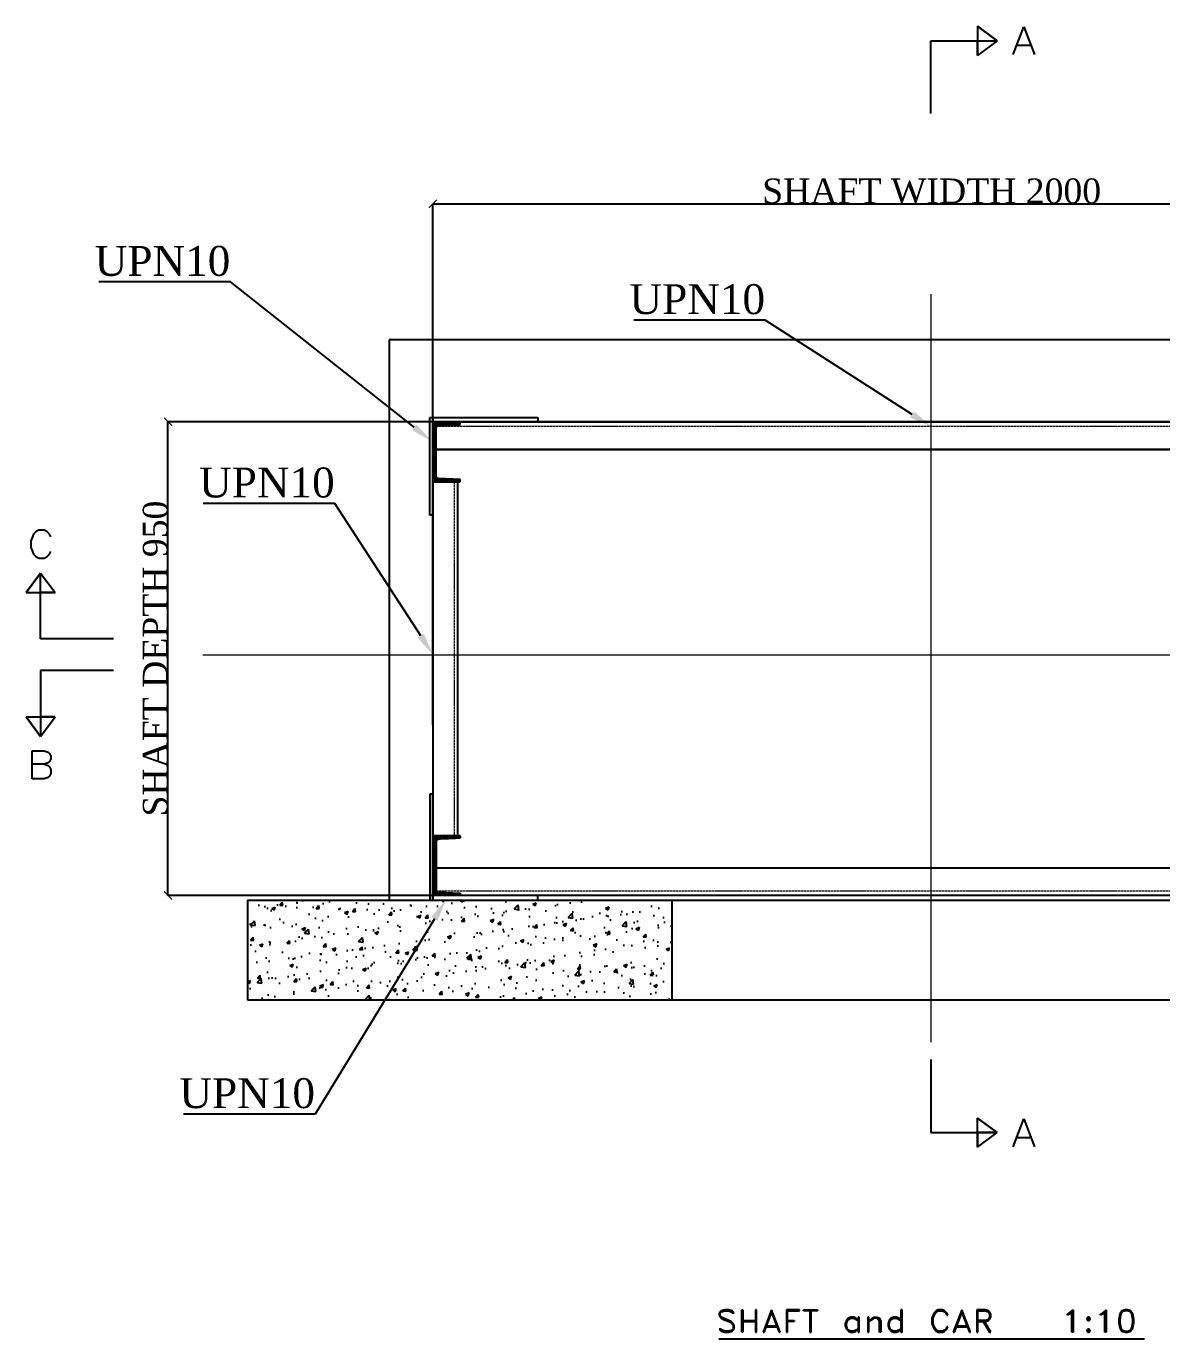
# Model space of a CAD drawing. Header units: millimetres. Extents: x -23396 to 106750, y 116 to 66281.
# Drawn here: x -23396 to -12011, y 39594 to 52757 of the extents above; entities that cross this region are included whole.
import ezdxf
from ezdxf import colors
from ezdxf.entities.mleader import LeaderData, LeaderLine
from ezdxf.math import Vec2, Vec3

# ---------------------------------------------------------------- set-up
doc = ezdxf.new("R2010")
doc.units = ezdxf.units.MM
doc.linetypes.add('ACAD_ISO02W100', pattern=[15, 12, -3])
doc.linetypes.add('CENTER', pattern=[50.8, 31.75, -6.35, 6.35, -6.35])
doc.layers.add('CL', color=2, linetype='CENTER', lineweight=0)
doc.layers.add('DL', color=8, linetype='ACAD_ISO02W100', lineweight=0)
doc.styles.add('Century Gothic$001H0', font='cent.shx')
doc.styles.add('nassar2', font='cent.shx', dxfattribs={"height": 60})
doc.dimstyles.new('Copy of ISO-25', dxfattribs={"dimtxt": 250, "dimasz": 80, "dimexe": 1.25, "dimexo": 0.625, "dimtad": 1, "dimtxsty": 'Century Gothic$001H0', "dimblk": 'ARCHTICK', "dimcen": 2.5, "dimadec": 0, "dimazin": 0, "dimtfac": 1, "dimtmove": 0, "dimatfit": 3, "dimfxl": 1, "dimarcsym": 0})

# ---------------------------------------------------------------- blocks, each defined once
blk = doc.blocks.new('_ArchTick')
at = {"color": 0, "linetype": 'ByBlock', "const_width": 0.15}
blk.add_lwpolyline([(-0.5, -0.5), (0.5, 0.5)], dxfattribs=at)
blk = doc.blocks.new('*D64')
at = {"color": 0, "lineweight": -2, "transparency": 16777216}
for p, q in [((-9901, 48790), (-21977, 48790)), ((-21975, 44040), (-21975, 48790)), ((-9857, 44040), (-21977, 44040))]:
    blk.add_line(p, q, dxfattribs=at)
at = {"layer": 'Defpoints', "color": 0, "transparency": 16777216}
for p in [(-21975, 48790), (-9900, 48790), (-9856, 44040)]:
    blk.add_point(p, dxfattribs=at)
at = {"color": 0, "lineweight": -2, "transparency": 16777216, "xscale": 80, "yscale": 80, "zscale": 80}
for p, rotation in [((-21975, 48790), 90), ((-21975, 44040), 270)]:
    blk.add_blockref('_ArchTick', p, dxfattribs=dict(at, rotation=rotation))
at = {"color": 0, "transparency": 16777216, "insert": (-22101, 46415), "char_height": 250, "attachment_point": 5, "rotation": 90, "style": 'Century Gothic$001H0'}
blk.add_mtext('SHAFT DEPTH 950', dxfattribs=at)
blk = doc.blocks.new('*D65')
at = {"color": 0, "lineweight": -2, "transparency": 16777216}
for p, q in [((-19318, 45751), (-19318, 50977)), ((-19318, 50976), (-9318, 50976)), ((-9318, 46374), (-9318, 50977))]:
    blk.add_line(p, q, dxfattribs=at)
at = {"layer": 'Defpoints', "color": 0, "transparency": 16777216}
for p in [(-9318, 50976), (-9318, 46373), (-19318, 45751)]:
    blk.add_point(p, dxfattribs=at)
at = {"color": 0, "lineweight": -2, "transparency": 16777216, "xscale": 80, "yscale": 80, "zscale": 80, "rotation": 180}
blk.add_blockref('_ArchTick', (-19318, 50976), dxfattribs=at)
at = {"color": 0, "lineweight": -2, "transparency": 16777216, "xscale": 80, "yscale": 80, "zscale": 80}
blk.add_blockref('_ArchTick', (-9318, 50976), dxfattribs=at)
at = {"color": 0, "transparency": 16777216, "insert": (-14318, 51102), "char_height": 250, "attachment_point": 5, "style": 'Century Gothic$001H0'}
blk.add_mtext('SHAFT WIDTH 2000', dxfattribs=at)

msp = doc.modelspace()

# ---------------------------------------------------------------- hatches: boundary and pattern name
at = {"linetype": 'Continuous'}
h = msp.add_hatch(dxfattribs=at)
h.set_pattern_fill('ANSI31', color=4, scale=5, angle=90)
h.set_pattern_definition([(135, (-1052851.8725, 398104.11566), (-0.44194173824, -0.44194173824), [])])
h.paths.add_polyline_path([(-19045.429, 48188.056), (-19045.429, 48211.341), (-19261.329, 48219.736), (-19265.579, 48219.736), (-19269.779, 48221.891), (-19274.029, 48224.021), (-19278.279, 48226.156), (-19280.379, 48228.221), (-19282.529, 48232.491), (-19284.579, 48236.686), (-19286.729, 48240.976), (-19286.729, 48245.171), (-19286.729, 48729.891), (-19286.729, 48734.086), (-19284.579, 48738.376), (-19282.529, 48742.571), (-19280.379, 48746.841), (-19278.279, 48748.906), (-19274.029, 48751.041), (-19269.779, 48753.171), (-19261.329, 48753.191), (-19045.429, 48761.656), (-19045.429, 48784.941), (-19318.479, 48784.941), (-19318.479, 48196.456), (-19316.379, 48194.391), (-19316.379, 48192.256), (-19314.229, 48190.121), (-19312.179, 48188.056)])
h = msp.add_hatch(dxfattribs=at)
h.set_pattern_fill('ANSI31', color=4, scale=5, angle=-90)
h.set_pattern_definition([(315, (1024679.67486, -305279.43297), (0.44194173824, 0.44194173824), [])])
h.paths.add_polyline_path([(-19045.429, 44636.626), (-19045.429, 44613.341), (-19261.329, 44604.946), (-19265.579, 44604.946), (-19269.779, 44602.791), (-19274.029, 44600.661), (-19278.279, 44598.526), (-19280.379, 44596.461), (-19282.529, 44592.191), (-19284.579, 44587.996), (-19286.729, 44583.706), (-19286.729, 44579.511), (-19286.729, 44094.791), (-19286.729, 44090.596), (-19284.579, 44086.306), (-19282.529, 44082.111), (-19280.379, 44077.841), (-19278.279, 44075.776), (-19274.029, 44073.641), (-19269.779, 44071.511), (-19261.329, 44071.491), (-19045.429, 44063.026), (-19045.429, 44039.741), (-19318.479, 44039.741), (-19318.479, 44628.226), (-19316.379, 44630.291), (-19316.379, 44632.426), (-19314.229, 44634.561), (-19312.179, 44636.626)])
h = msp.add_hatch()
h.set_pattern_fill('AR-CONC', color=4, scale=2)
h.set_pattern_definition([(50, (-25653.4, 0), (364.3693, -31.8782), [38.1, -419.1]), (355, (-25653.4, 0), (-70.4868, 382.1137), [30.48, -335.2812]), (100.4514, (-25623.02, -2.66), (293.8825, 350.2355), [32.38, -356.1805]), (46.1842, (-25653.4, 101.6), (542.158, -84.0847), [57.15, -628.65]), (96.6356, (-25608.2, 94.6), (474.808, 494.852), [48.57, -534.271]), (351.1842, (-25653.4, 101.6), (474.808, 494.852), [45.72, -502.9195]), (21, (-25602.6, 76.2), (303.2288, -204.5304), [38.1, -419.1]), (326, (-25602.6, 76.2), (123.604, 368.376), [30.48, -335.28]), (71.4514, (-25577.32, 59.16), (426.8328, 163.8455), [32.38, -356.18]), (37.5, (-25653.39, 0), (6.1772, 169.11008), [0, -331.216, 0, -340.36, 0, -336.55]), (7.5, (-25653.39, 0), (133.6393, 200.36115), [0, -194.056, 0, -323.596, 0, -128.27]), (327.5, (-25766.67, 0), (271.1812, -11.4575), [0, -127, 0, -396.24, 0, -525.78]), (317.5, (-25817.47, 0), (296.2584, 50.853), [0, -165.1, 0, -263.144, 0, -373.38])])
h.paths.add_polyline_path([(-21179.467, 43993.141), (-21179.467, 42993.141), (-16924.866, 42993.141), (-16924.866, 43993.141)])

# ---------------------------------------------------------------- linework, layer by layer
at = {"color": 0}
for p, q in [((-13859.216, 52756.66), (-13859.216, 52610.56)), ((-13662.366, 52610.56), (-13859.216, 52756.66)), ((-13859.216, 52756.66), (-13859.216, 52610.56)), ((-13662.366, 52610.56), (-13859.216, 52756.66)), ((-13859.216, 52756.66), (-13859.216, 52464.51)), ((-13859.216, 52756.66), (-13662.366, 52610.56)), ((-13499.416, 52473.01), (-13393.566, 52752.41)), ((-13393.566, 52752.41), (-13287.766, 52473.01)), ((-14324.866, 51880.31), (-14324.866, 52610.56)), ((-14324.866, 52610.56), (-13662.366, 52610.56)), ((-13859.216, 52610.56), (-13662.366, 52610.56)), ((-13662.366, 52610.56), (-13859.216, 52464.51)), ((-13859.216, 52610.56), (-13662.366, 52610.56)), ((-13662.366, 52610.56), (-13859.216, 52464.51)), ((-13859.216, 52464.51), (-13859.216, 52610.56)), ((-13662.366, 52610.56), (-13859.216, 52464.51)), ((-13859.216, 52610.56), (-13662.366, 52610.56)), ((-13859.216, 52610.56), (-13662.366, 52610.56)), ((-13662.366, 52610.56), (-13859.216, 52464.51)), ((-13859.216, 52610.56), (-13662.366, 52610.56)), ((-13859.216, 52610.56), (-13662.366, 52610.56)), ((-13662.366, 52610.56), (-13859.216, 52464.51)), ((-13859.216, 52464.51), (-13859.216, 52610.56)), ((-13662.366, 52610.56), (-13859.216, 52464.51)), ((-13459.166, 52566.16), (-13327.916, 52566.16)), ((-19756.629, 49610.481), (-19756.629, 43993.141)), ((-8670.774, 49610.481), (-19756.629, 49610.481)), ((-19348.109, 48831.541), (-18266.564, 48831.541)), ((-19348.109, 47852.704), (-19348.109, 48831.541)), ((-19318.479, 48831.541), (-19318.479, 48218.941)), ((-19045.429, 48784.941), (-19318.479, 48784.941)), ((-19045.429, 48784.941), (-19318.479, 48784.941)), ((-19318.479, 48761.656), (-19318.479, 48784.941)), ((-19045.429, 48784.941), (-19318.479, 48784.941)), ((-19318.479, 48784.941), (-19318.479, 48188.056)), ((-19318.479, 48784.941), (-19318.479, 48188.056)), ((-19318.479, 48188.056), (-19318.479, 48784.941)), ((-19318.479, 48784.941), (-19318.479, 48188.056)), ((-18266.564, 48784.941), (-19318.479, 48784.941)), ((-19318.479, 48753.191), (-19318.479, 48761.656)), ((-19318.479, 48753.191), (-19318.479, 43993.141)), ((-19318.479, 48751.056), (-19318.479, 48753.191)), ((-19318.479, 48748.901), (-19318.479, 48751.056)), ((-19318.479, 48744.706), (-19318.479, 48748.901)), ((-19318.479, 48740.506), (-19318.479, 48744.706)), ((-19318.479, 48738.371), (-19318.479, 48740.506)), ((-19318.479, 48734.106), (-19318.479, 48738.371)), ((-19318.479, 48729.891), (-19318.479, 48734.106)), ((-19318.479, 48245.171), (-19318.479, 48729.891)), ((-9352.374, 48784.941), (-19288.864, 48784.941)), ((-19284.579, 48738.376), (-19286.729, 48734.086)), ((-19284.579, 48738.376), (-19286.729, 48734.086)), ((-19286.729, 48734.086), (-19286.729, 48729.891)), ((-19286.729, 48734.086), (-19286.729, 48729.891)), ((-19286.729, 48245.171), (-19286.729, 48729.891)), ((-19286.729, 48245.171), (-19286.729, 48729.891)), ((-19286.729, 48245.171), (-19286.729, 48729.891)), ((-19282.529, 48742.571), (-19284.579, 48738.376)), ((-19282.529, 48742.571), (-19284.579, 48738.376)), ((-19280.379, 48746.841), (-19282.529, 48742.571)), ((-19280.379, 48746.841), (-19282.529, 48742.571)), ((-19278.279, 48748.906), (-19280.379, 48746.841)), ((-19278.279, 48748.906), (-19280.379, 48746.841)), ((-19274.029, 48751.041), (-19278.279, 48748.906)), ((-19274.029, 48751.041), (-19278.279, 48748.906)), ((-19269.779, 48753.171), (-19274.029, 48751.041)), ((-19269.779, 48753.171), (-19274.029, 48751.041)), ((-19261.329, 48753.191), (-19269.779, 48753.171)), ((-19261.329, 48753.191), (-19045.429, 48761.656)), ((-19261.329, 48753.191), (-19045.429, 48761.656)), ((-19261.329, 48753.191), (-19045.429, 48761.656)), ((-19045.429, 48761.656), (-19045.429, 48784.941)), ((-19045.429, 48761.656), (-19045.429, 48784.941)), ((-19045.429, 48761.656), (-19045.429, 48784.941)), ((-18266.564, 48831.541), (-18266.564, 48784.941)), ((-19286.729, 48511.891), (-9356.669, 48511.891)), ((-9363.004, 48511.891), (-19286.729, 48511.891)), ((-19318.479, 48240.976), (-19318.479, 48245.171)), ((-19318.479, 48236.686), (-19318.479, 48240.976)), ((-19318.479, 48232.491), (-19318.479, 48236.686)), ((-19318.479, 48188.056), (-19318.479, 48234.656)), ((-19318.479, 48228.221), (-19318.479, 48232.491)), ((-19318.479, 48226.156), (-19318.479, 48228.221)), ((-19318.479, 48224.021), (-19318.479, 48226.156)), ((-19318.479, 48221.891), (-19318.479, 48224.021)), ((-19318.479, 48219.736), (-19318.479, 48221.891)), ((-19318.479, 48211.341), (-19318.479, 48219.736)), ((-19318.479, 48196.456), (-19318.479, 48211.341)), ((-19316.379, 48194.391), (-19318.479, 48196.456)), ((-19318.479, 48188.056), (-19045.429, 48188.056)), ((-19316.379, 48192.256), (-19316.379, 48194.391)), ((-19316.379, 48192.256), (-19316.379, 48194.391)), ((-19314.229, 48190.121), (-19316.379, 48192.256)), ((-19314.229, 48190.121), (-19316.379, 48192.256)), ((-19312.179, 48188.056), (-19314.229, 48190.121)), ((-19312.179, 48188.056), (-19314.229, 48190.121)), ((-19045.429, 48188.056), (-19312.179, 48188.056)), ((-19045.429, 48188.056), (-19312.179, 48188.056)), ((-19312.179, 48188.056), (-19045.429, 48188.056)), ((-19312.179, 48188.056), (-19045.429, 48188.056)), ((-19045.429, 48188.056), (-19312.179, 48188.056)), ((-19045.429, 48188.056), (-19312.179, 48188.056)), ((-19312.179, 48188.056), (-19045.429, 48188.056)), ((-19312.179, 48188.056), (-19045.429, 48188.056)), ((-19045.429, 48188.056), (-19312.179, 48188.056)), ((-19045.429, 48188.056), (-19312.179, 48188.056)), ((-19312.179, 48188.056), (-19045.429, 48188.056)), ((-19312.179, 48188.056), (-19045.429, 48188.056)), ((-19045.429, 48188.056), (-19312.179, 48188.056)), ((-19312.179, 48188.056), (-19045.429, 48188.056)), ((-19312.179, 48188.056), (-19045.429, 48188.056)), ((-19310.029, 48188.056), (-19312.179, 48188.056)), ((-19045.429, 48188.056), (-19310.029, 48188.056)), ((-19045.429, 48188.056), (-19310.029, 48188.056)), ((-19286.729, 48240.976), (-19286.729, 48245.171)), ((-19286.729, 48240.976), (-19286.729, 48245.171)), ((-19284.579, 48236.686), (-19286.729, 48240.976)), ((-19284.579, 48236.686), (-19286.729, 48240.976)), ((-19282.529, 48232.491), (-19284.579, 48236.686)), ((-19282.529, 48232.491), (-19284.579, 48236.686)), ((-19280.379, 48228.221), (-19282.529, 48232.491)), ((-19280.379, 48228.221), (-19282.529, 48232.491)), ((-19278.279, 48226.156), (-19280.379, 48228.221)), ((-19278.279, 48226.156), (-19280.379, 48228.221)), ((-19274.029, 48224.021), (-19278.279, 48226.156)), ((-19274.029, 48224.021), (-19278.279, 48226.156)), ((-19269.779, 48221.891), (-19274.029, 48224.021)), ((-19269.779, 48221.891), (-19274.029, 48224.021)), ((-19265.579, 48219.736), (-19269.779, 48221.891)), ((-19265.579, 48219.736), (-19269.779, 48221.891)), ((-19265.579, 48219.736), (-19261.329, 48219.736)), ((-19261.329, 48219.736), (-19261.329, 48219.736)), ((-19261.329, 48219.736), (-19261.329, 48219.736)), ((-19045.429, 48211.341), (-19261.329, 48219.736)), ((-19045.429, 48211.341), (-19261.329, 48219.736)), ((-19045.429, 48211.341), (-19261.329, 48219.736)), ((-19072.909, 48212.41), (-19072.909, 44612.273)), ((-19045.429, 48196.456), (-19045.429, 48211.341)), ((-19045.429, 48196.456), (-19045.429, 48211.341)), ((-19045.429, 48188.056), (-19045.429, 48211.341)), ((-19045.429, 48194.391), (-19045.429, 48196.456)), ((-19045.429, 48194.391), (-19045.429, 48196.456)), ((-19045.429, 48192.256), (-19045.429, 48194.391)), ((-19045.429, 48192.256), (-19045.429, 48194.391)), ((-19045.429, 48192.256), (-19045.429, 48192.256)), ((-19045.429, 48192.256), (-19045.429, 48192.256)), ((-19045.429, 48190.121), (-19045.429, 48192.256)), ((-19045.429, 48190.121), (-19045.429, 48192.256)), ((-19045.429, 48190.121), (-19045.429, 48190.121)), ((-19045.429, 48190.121), (-19045.429, 48190.121)), ((-19045.429, 48188.056), (-19045.429, 48190.121)), ((-19045.429, 48188.056), (-19045.429, 48190.121)), ((-19045.429, 48188.056), (-19045.429, 48188.056)), ((-19045.429, 48188.056), (-19045.429, 48188.056)), ((-19318.479, 47852.704), (-19348.109, 47852.704)), ((-23322.253, 47662.593), (-23334.938, 47635.093)), ((-23296.838, 47688.043), (-23322.253, 47662.593)), ((-23269.338, 47702.843), (-23296.838, 47688.043)), ((-23216.423, 47702.843), (-23269.338, 47702.843)), ((-23188.938, 47688.043), (-23216.423, 47702.843)), ((-23163.503, 47662.593), (-23188.938, 47688.043)), ((-23148.688, 47635.093), (-23163.503, 47662.593)), ((-23334.938, 47635.093), (-23349.753, 47594.843)), ((-23349.753, 47594.843), (-23349.753, 47529.293)), ((-23349.753, 47529.293), (-23334.938, 47489.043)), ((-23334.938, 47489.043), (-23322.253, 47461.543)), ((-23322.253, 47461.543), (-23296.838, 47436.093)), ((-23296.838, 47436.093), (-23269.338, 47421.293)), ((-23269.338, 47421.293), (-23216.423, 47421.293)), ((-23216.423, 47421.293), (-23188.938, 47436.093)), ((-23188.938, 47436.093), (-23163.503, 47461.543)), ((-23163.503, 47461.543), (-23148.688, 47489.043)), ((-23252.304, 47273.143), (-23396.234, 47076.293)), ((-23252.304, 47273.143), (-23396.234, 47076.293)), ((-23396.234, 47076.293), (-23252.304, 47273.143)), ((-23252.304, 47076.293), (-23252.304, 47273.143)), ((-23252.304, 47273.143), (-23106.304, 47076.293)), ((-23252.304, 47076.293), (-23252.304, 47273.143)), ((-23252.304, 47076.293), (-23252.304, 47273.143)), ((-23252.304, 47273.143), (-23106.304, 47076.293)), ((-23252.304, 47076.293), (-23252.304, 47273.143)), ((-23252.304, 46612.743), (-23252.304, 47273.143)), ((-23252.304, 47273.143), (-23106.304, 47076.293)), ((-23396.234, 47076.293), (-23252.304, 47076.293)), ((-23396.234, 47076.293), (-23106.304, 47076.293)), ((-23106.304, 47076.293), (-23252.304, 47076.293)), ((-23106.304, 47076.293), (-23252.304, 47076.293)), ((-22519.954, 46612.743), (-23252.304, 46612.743)), ((-22519.954, 46295.653), (-23252.304, 46295.653)), ((-23252.304, 46295.653), (-23252.304, 45635.253)), ((-23252.304, 45635.253), (-23396.234, 45832.103)), ((-23252.304, 45635.253), (-23396.234, 45832.103)), ((-23396.234, 45832.103), (-23252.304, 45832.103)), ((-23396.234, 45832.103), (-23106.304, 45832.103)), ((-23396.234, 45832.103), (-23252.304, 45635.253)), ((-23106.304, 45832.103), (-23252.304, 45832.103)), ((-23252.304, 45832.103), (-23252.304, 45635.253)), ((-23252.304, 45635.253), (-23106.304, 45832.103)), ((-23252.304, 45832.103), (-23252.304, 45635.253)), ((-23106.304, 45832.103), (-23252.304, 45832.103)), ((-23252.304, 45832.103), (-23252.304, 45635.253)), ((-23252.304, 45635.253), (-23106.304, 45832.103)), ((-23252.304, 45832.103), (-23252.304, 45635.253)), ((-23252.304, 45635.253), (-23106.304, 45832.103)), ((-23337.372, 45209.206), (-23337.372, 45488.606)), ((-23337.372, 45488.606), (-23216.772, 45488.606)), ((-23216.772, 45488.606), (-23176.522, 45475.906)), ((-23176.522, 45475.906), (-23163.822, 45463.156)), ((-23163.822, 45463.156), (-23149.022, 45435.656)), ((-23149.022, 45435.656), (-23149.022, 45408.156)), ((-23216.772, 45355.256), (-23337.372, 45355.256)), ((-23176.522, 45370.056), (-23216.772, 45355.256)), ((-23216.772, 45355.256), (-23176.522, 45342.506)), ((-23163.822, 45382.756), (-23176.522, 45370.056)), ((-23176.522, 45342.506), (-23163.822, 45329.856)), ((-23149.022, 45408.156), (-23163.822, 45382.756)), ((-23163.822, 45329.856), (-23149.022, 45302.356)), ((-23149.022, 45302.356), (-23149.022, 45262.106)), ((-23163.822, 45236.656), (-23176.522, 45221.856)), ((-23149.022, 45262.106), (-23163.822, 45236.656)), ((-19318.479, 45055.691), (-19348.109, 45055.691)), ((-19348.109, 45055.691), (-19348.109, 43993.141)), ((-19318.479, 43993.141), (-19318.479, 45055.691)), ((-19318.479, 44636.626), (-19045.429, 44636.626)), ((-19318.479, 44039.741), (-19318.479, 44636.626)), ((-19318.479, 44039.741), (-19318.479, 44636.626)), ((-19318.479, 44636.626), (-19318.479, 44039.741)), ((-19318.479, 44039.741), (-19318.479, 44636.626)), ((-19316.379, 44630.291), (-19318.479, 44628.226)), ((-19318.479, 44628.226), (-19318.479, 44613.341)), ((-19314.229, 44634.561), (-19316.379, 44632.426)), ((-19314.229, 44634.561), (-19316.379, 44632.426)), ((-19316.379, 44632.426), (-19316.379, 44630.291)), ((-19316.379, 44632.426), (-19316.379, 44630.291)), ((-19312.179, 44636.626), (-19314.229, 44634.561)), ((-19312.179, 44636.626), (-19314.229, 44634.561)), ((-19045.429, 44636.626), (-19312.179, 44636.626)), ((-19045.429, 44636.626), (-19312.179, 44636.626)), ((-19312.179, 44636.626), (-19045.429, 44636.626)), ((-19312.179, 44636.626), (-19045.429, 44636.626)), ((-19045.429, 44636.626), (-19312.179, 44636.626)), ((-19045.429, 44636.626), (-19312.179, 44636.626)), ((-19312.179, 44636.626), (-19045.429, 44636.626)), ((-19312.179, 44636.626), (-19045.429, 44636.626)), ((-19045.429, 44636.626), (-19312.179, 44636.626)), ((-19045.429, 44636.626), (-19312.179, 44636.626)), ((-19312.179, 44636.626), (-19045.429, 44636.626)), ((-19312.179, 44636.626), (-19045.429, 44636.626)), ((-19045.429, 44636.626), (-19312.179, 44636.626)), ((-19312.179, 44636.626), (-19045.429, 44636.626)), ((-19312.179, 44636.626), (-19045.429, 44636.626)), ((-19310.029, 44636.626), (-19312.179, 44636.626)), ((-19045.429, 44636.626), (-19310.029, 44636.626)), ((-19045.429, 44636.626), (-19310.029, 44636.626)), ((-19045.429, 44636.626), (-19045.429, 44634.561)), ((-19045.429, 44636.626), (-19045.429, 44636.626)), ((-19045.429, 44636.626), (-19045.429, 44634.561)), ((-19045.429, 44636.626), (-19045.429, 44636.626)), ((-19045.429, 44636.626), (-19045.429, 44613.341)), ((-19045.429, 44634.561), (-19045.429, 44632.426)), ((-19045.429, 44634.561), (-19045.429, 44634.561)), ((-19045.429, 44634.561), (-19045.429, 44632.426)), ((-19045.429, 44634.561), (-19045.429, 44634.561)), ((-19045.429, 44632.426), (-19045.429, 44630.291)), ((-19045.429, 44632.426), (-19045.429, 44632.426)), ((-19045.429, 44632.426), (-19045.429, 44630.291)), ((-19045.429, 44632.426), (-19045.429, 44632.426)), ((-19045.429, 44630.291), (-19045.429, 44628.226)), ((-19045.429, 44630.291), (-19045.429, 44628.226)), ((-19045.429, 44628.226), (-19045.429, 44613.341)), ((-19045.429, 44628.226), (-19045.429, 44613.341)), ((-19318.479, 44613.341), (-19318.479, 44604.946)), ((-19318.479, 44604.946), (-19318.479, 44602.791)), ((-19318.479, 44602.791), (-19318.479, 44600.661)), ((-19318.479, 44600.661), (-19318.479, 44598.526)), ((-19318.479, 44598.526), (-19318.479, 44596.461)), ((-19318.479, 44596.461), (-19318.479, 44592.191)), ((-19318.479, 44592.191), (-19318.479, 44587.996)), ((-19318.479, 44587.996), (-19318.479, 44583.706)), ((-19318.479, 44583.706), (-19318.479, 44579.511)), ((-19318.479, 44579.511), (-19318.479, 44094.791)), ((-19284.579, 44587.996), (-19286.729, 44583.706)), ((-19284.579, 44587.996), (-19286.729, 44583.706)), ((-19286.729, 44583.706), (-19286.729, 44579.511)), ((-19286.729, 44583.706), (-19286.729, 44579.511)), ((-19286.729, 44579.511), (-19286.729, 44094.791)), ((-19286.729, 44579.511), (-19286.729, 44094.791)), ((-19286.729, 44579.511), (-19286.729, 44094.791)), ((-19282.529, 44592.191), (-19284.579, 44587.996)), ((-19282.529, 44592.191), (-19284.579, 44587.996)), ((-19280.379, 44596.461), (-19282.529, 44592.191)), ((-19280.379, 44596.461), (-19282.529, 44592.191)), ((-19278.279, 44598.526), (-19280.379, 44596.461)), ((-19278.279, 44598.526), (-19280.379, 44596.461)), ((-19274.029, 44600.661), (-19278.279, 44598.526)), ((-19274.029, 44600.661), (-19278.279, 44598.526)), ((-19269.779, 44602.791), (-19274.029, 44600.661)), ((-19269.779, 44602.791), (-19274.029, 44600.661)), ((-19265.579, 44604.946), (-19269.779, 44602.791)), ((-19265.579, 44604.946), (-19269.779, 44602.791)), ((-19265.579, 44604.946), (-19261.329, 44604.946)), ((-19045.429, 44613.341), (-19261.329, 44604.946)), ((-19045.429, 44613.341), (-19261.329, 44604.946)), ((-19045.429, 44613.341), (-19261.329, 44604.946)), ((-19261.329, 44604.946), (-19261.329, 44604.946)), ((-19261.329, 44604.946), (-19261.329, 44604.946)), ((-9363.004, 44312.791), (-19286.729, 44312.791)), ((-19348.109, 43993.141), (-19318.479, 43993.141)), ((-19318.479, 44094.791), (-19318.479, 44090.576)), ((-19318.479, 44090.576), (-19318.479, 44086.311)), ((-19318.479, 44086.311), (-19318.479, 44084.176)), ((-19318.479, 44084.176), (-19318.479, 44079.976)), ((-19318.479, 44079.976), (-19318.479, 44075.781)), ((-19318.479, 44075.781), (-19318.479, 44073.626)), ((-19318.479, 44073.626), (-19318.479, 44071.491)), ((-19318.479, 44071.491), (-19318.479, 44063.026)), ((-19318.479, 44063.026), (-19318.479, 44039.741)), ((-19318.479, 44039.741), (-19318.479, 43993.141)), ((-18266.564, 44039.741), (-19318.479, 44039.741)), ((-19045.429, 44039.741), (-19318.479, 44039.741)), ((-19045.429, 44039.741), (-19318.479, 44039.741)), ((-19045.429, 44039.741), (-19318.479, 44039.741)), ((-19318.479, 43993.141), (-18266.564, 43993.141)), ((-9352.374, 44039.741), (-19288.864, 44039.741)), ((-19286.729, 44090.596), (-19286.729, 44094.791)), ((-19286.729, 44090.596), (-19286.729, 44094.791)), ((-19284.579, 44086.306), (-19286.729, 44090.596)), ((-19284.579, 44086.306), (-19286.729, 44090.596)), ((-19282.529, 44082.111), (-19284.579, 44086.306)), ((-19282.529, 44082.111), (-19284.579, 44086.306)), ((-19280.379, 44077.841), (-19282.529, 44082.111)), ((-19280.379, 44077.841), (-19282.529, 44082.111)), ((-19278.279, 44075.776), (-19280.379, 44077.841)), ((-19278.279, 44075.776), (-19280.379, 44077.841)), ((-19274.029, 44073.641), (-19278.279, 44075.776)), ((-19274.029, 44073.641), (-19278.279, 44075.776)), ((-19269.779, 44071.511), (-19274.029, 44073.641)), ((-19269.779, 44071.511), (-19274.029, 44073.641)), ((-19261.329, 44071.491), (-19269.779, 44071.511)), ((-19261.329, 44071.491), (-19045.429, 44063.026)), ((-19261.329, 44071.491), (-19045.429, 44063.026)), ((-19261.329, 44071.491), (-19045.429, 44063.026)), ((-19045.429, 44063.026), (-19045.429, 44039.741)), ((-19045.429, 44063.026), (-19045.429, 44039.741)), ((-19045.429, 44063.026), (-19045.429, 44039.741)), ((-18266.564, 43993.141), (-18266.564, 44039.741)), ((-14324.866, 42393.181), (-14324.866, 41660.826)), ((-13859.216, 41806.826), (-13662.366, 41660.826)), ((-13859.216, 41660.826), (-13859.216, 41806.826)), ((-13859.216, 41806.826), (-13662.366, 41660.826)), ((-13859.216, 41660.826), (-13859.216, 41806.826)), ((-13859.216, 41516.886), (-13859.216, 41806.826)), ((-13662.366, 41660.826), (-13859.216, 41806.826)), ((-13499.416, 41518.956), (-13393.566, 41798.351)), ((-13393.566, 41798.351), (-13287.766, 41518.956)), ((-14324.866, 41660.826), (-13662.366, 41660.826)), ((-13662.366, 41660.826), (-13859.216, 41660.826)), ((-13662.366, 41660.826), (-13859.216, 41660.826)), ((-13859.216, 41660.826), (-13859.216, 41516.886)), ((-13662.366, 41660.826), (-13859.216, 41660.826)), ((-13662.366, 41660.826), (-13859.216, 41660.826)), ((-13859.216, 41660.826), (-13859.216, 41516.886)), ((-13859.216, 41516.886), (-13662.366, 41660.826)), ((-13859.216, 41516.886), (-13662.366, 41660.826)), ((-13459.166, 41612.111), (-13327.916, 41612.111)), ((-16393.276, 39883.85), (-16427.176, 39873.307)), ((-16350.976, 39883.85), (-16393.276, 39883.85)), ((-16319.226, 39873.307), (-16350.976, 39883.85)), ((-16221.876, 39659.505), (-16221.876, 39883.85)), ((-16221.876, 39883.85), (-16211.226, 39883.85)), ((-16211.226, 39883.85), (-16211.226, 39659.505)), ((-16073.626, 39883.85), (-16084.276, 39883.85)), ((-16084.276, 39883.85), (-16084.276, 39659.505)), ((-16073.626, 39659.505), (-16073.626, 39883.85)), ((-15923.376, 39883.85), (-16008.076, 39659.505)), ((-15836.626, 39659.505), (-15923.376, 39883.85)), ((-15643.976, 39883.85), (-15773.076, 39883.85)), ((-15773.076, 39883.85), (-15773.076, 39659.505)), ((-15643.976, 39873.307), (-15643.976, 39883.85)), ((-15601.676, 39873.307), (-15601.676, 39883.85)), ((-15601.676, 39883.85), (-15461.926, 39883.85)), ((-15461.926, 39883.85), (-15461.926, 39873.307)), ((-14615.276, 39883.85), (-14625.876, 39883.85)), ((-14625.876, 39883.85), (-14625.876, 39659.505)), ((-14615.276, 39659.505), (-14615.276, 39883.85)), ((-14251.276, 39883.85), (-14272.426, 39873.307)), ((-14208.876, 39883.85), (-14251.276, 39883.85)), ((-14187.726, 39873.307), (-14208.876, 39883.85)), ((-14016.326, 39883.85), (-14100.926, 39659.505)), ((-13929.476, 39659.505), (-14016.326, 39883.85)), ((-13779.226, 39883.85), (-13865.976, 39883.85)), ((-13865.976, 39883.85), (-13865.976, 39659.505)), ((-13747.426, 39873.307), (-13779.226, 39883.85)), ((-12934.676, 39852.155), (-12900.776, 39883.85)), ((-12900.776, 39883.85), (-12900.776, 39659.505)), ((-12602.376, 39852.155), (-12568.476, 39883.85)), ((-12568.476, 39883.85), (-12568.476, 39659.505)), ((-12375.876, 39883.85), (-12409.726, 39873.307)), ((-12354.676, 39883.85), (-12375.876, 39883.85)), ((-12322.976, 39873.307), (-12354.676, 39883.85)), ((-16427.176, 39873.307), (-16448.326, 39852.155)), ((-16448.326, 39852.155), (-16448.326, 39830.933)), ((-16448.326, 39830.933), (-16437.726, 39809.781)), ((-16437.726, 39852.155), (-16427.176, 39862.698)), ((-16437.726, 39830.933), (-16437.726, 39852.155)), ((-16427.176, 39809.781), (-16437.726, 39830.933)), ((-16437.726, 39809.781), (-16427.176, 39799.238)), ((-16427.176, 39862.698), (-16393.276, 39873.307)), ((-16405.976, 39799.238), (-16427.176, 39809.781)), ((-16427.176, 39799.238), (-16405.976, 39788.627)), ((-16350.976, 39778.017), (-16405.976, 39799.238)), ((-16405.976, 39788.627), (-16350.976, 39767.474)), ((-16393.276, 39873.307), (-16350.976, 39873.307)), ((-16350.976, 39873.307), (-16329.826, 39862.698)), ((-16329.826, 39767.474), (-16350.976, 39778.017)), ((-16350.976, 39767.474), (-16329.826, 39756.864)), ((-16329.826, 39862.698), (-16319.226, 39852.155)), ((-16308.626, 39746.321), (-16329.826, 39767.474)), ((-16329.826, 39756.864), (-16319.226, 39746.321)), ((-16298.076, 39852.155), (-16319.226, 39873.307)), ((-16319.226, 39852.155), (-16298.076, 39852.155)), ((-16211.226, 39778.017), (-16084.276, 39778.017)), ((-16211.226, 39767.474), (-16084.276, 39767.474)), ((-15997.526, 39659.505), (-15923.376, 39852.155)), ((-15923.376, 39852.155), (-15847.176, 39659.505)), ((-15762.576, 39659.505), (-15762.576, 39873.307)), ((-15762.576, 39873.307), (-15643.976, 39873.307)), ((-15762.576, 39778.017), (-15696.876, 39778.017)), ((-15696.876, 39767.474), (-15762.576, 39767.474)), ((-15696.876, 39778.017), (-15696.876, 39767.474)), ((-15461.926, 39873.307), (-15601.676, 39873.307)), ((-15538.126, 39873.307), (-15538.126, 39659.505)), ((-15525.476, 39659.505), (-15525.476, 39873.307)), ((-15171.976, 39778.017), (-15184.676, 39746.321)), ((-15150.826, 39799.238), (-15171.976, 39778.017)), ((-15171.976, 39746.321), (-15161.376, 39778.017)), ((-15161.376, 39778.017), (-15150.826, 39788.627)), ((-15129.626, 39809.781), (-15150.826, 39799.238)), ((-15150.826, 39788.627), (-15129.626, 39799.238)), ((-15097.926, 39809.781), (-15129.626, 39809.781)), ((-15129.626, 39799.238), (-15097.926, 39799.238)), ((-15076.726, 39799.238), (-15097.926, 39809.781)), ((-15097.926, 39799.238), (-15055.576, 39778.017)), ((-15055.576, 39778.017), (-15076.726, 39799.238)), ((-15045.026, 39809.781), (-15055.576, 39809.781)), ((-15055.576, 39809.781), (-15055.576, 39659.505)), ((-15045.026, 39659.505), (-15045.026, 39809.781)), ((-14947.576, 39809.781), (-14958.176, 39809.781)), ((-14958.176, 39809.781), (-14958.176, 39659.505)), ((-14947.576, 39659.505), (-14947.576, 39809.781)), ((-14947.576, 39767.474), (-14915.876, 39799.238)), ((-14915.876, 39788.627), (-14947.576, 39767.474)), ((-14915.876, 39799.238), (-14894.676, 39809.781)), ((-14894.676, 39799.238), (-14915.876, 39788.627)), ((-14894.676, 39809.781), (-14862.976, 39809.781)), ((-14873.526, 39799.238), (-14894.676, 39799.238)), ((-14852.376, 39788.627), (-14873.526, 39799.238)), ((-14862.976, 39809.781), (-14841.726, 39799.238)), ((-14841.726, 39767.474), (-14852.376, 39788.627)), ((-14841.726, 39799.238), (-14829.076, 39767.474)), ((-14841.726, 39659.505), (-14841.726, 39767.474)), ((-14829.076, 39767.474), (-14829.076, 39659.505)), ((-14744.376, 39778.017), (-14754.976, 39746.321)), ((-14723.226, 39799.238), (-14744.376, 39778.017)), ((-14744.376, 39746.321), (-14733.826, 39778.017)), ((-14733.826, 39778.017), (-14723.226, 39788.627)), ((-14702.076, 39809.781), (-14723.226, 39799.238)), ((-14723.226, 39788.627), (-14702.076, 39799.238)), ((-14670.326, 39809.781), (-14702.076, 39809.781)), ((-14702.076, 39799.238), (-14670.326, 39799.238)), ((-14647.026, 39799.238), (-14670.326, 39809.781)), ((-14670.326, 39799.238), (-14625.876, 39778.017)), ((-14625.876, 39778.017), (-14647.026, 39799.238)), ((-14304.176, 39830.933), (-14316.876, 39799.238)), ((-14316.876, 39799.238), (-14316.876, 39746.321)), ((-14293.576, 39852.155), (-14304.176, 39830.933)), ((-14304.176, 39799.238), (-14293.576, 39830.933)), ((-14304.176, 39746.321), (-14304.176, 39799.238)), ((-14272.426, 39873.307), (-14293.576, 39852.155)), ((-14293.576, 39830.933), (-14272.426, 39862.698)), ((-14272.426, 39862.698), (-14251.276, 39873.307)), ((-14251.276, 39873.307), (-14208.876, 39873.307)), ((-14208.876, 39873.307), (-14187.726, 39862.698)), ((-14166.576, 39852.155), (-14187.726, 39873.307)), ((-14187.726, 39862.698), (-14177.126, 39852.155)), ((-14177.126, 39852.155), (-14166.576, 39830.933)), ((-14155.976, 39830.933), (-14166.576, 39852.155)), ((-14166.576, 39830.933), (-14155.976, 39830.933)), ((-14090.376, 39659.505), (-14016.326, 39852.155)), ((-14016.326, 39852.155), (-13940.076, 39659.505)), ((-13855.426, 39659.505), (-13855.426, 39873.307)), ((-13855.426, 39873.307), (-13779.226, 39873.307)), ((-13779.226, 39778.017), (-13855.426, 39778.017)), ((-13855.426, 39767.474), (-13779.226, 39767.474)), ((-13802.476, 39767.474), (-13736.926, 39659.505)), ((-13726.276, 39659.505), (-13789.826, 39767.474)), ((-13779.226, 39873.307), (-13747.426, 39862.698)), ((-13747.426, 39788.627), (-13779.226, 39778.017)), ((-13779.226, 39767.474), (-13747.426, 39778.017)), ((-13736.926, 39862.698), (-13747.426, 39873.307)), ((-13747.426, 39862.698), (-13736.926, 39841.543)), ((-13736.926, 39809.781), (-13747.426, 39788.627)), ((-13747.426, 39778.017), (-13736.926, 39788.627)), ((-13726.276, 39841.543), (-13736.926, 39862.698)), ((-13736.926, 39841.543), (-13736.926, 39809.781)), ((-13736.926, 39788.627), (-13726.276, 39809.781)), ((-13726.276, 39809.781), (-13726.276, 39841.543)), ((-12955.826, 39841.543), (-12934.676, 39852.155)), ((-12934.676, 39841.543), (-12955.826, 39830.933)), ((-12955.826, 39830.933), (-12955.826, 39841.543)), ((-12911.376, 39862.698), (-12934.676, 39841.543)), ((-12911.376, 39659.505), (-12911.376, 39862.698)), ((-12752.626, 39809.781), (-12763.176, 39799.238)), ((-12763.176, 39799.238), (-12763.176, 39788.627)), ((-12763.176, 39788.627), (-12752.626, 39778.017)), ((-12739.876, 39809.781), (-12752.626, 39809.781)), ((-12752.626, 39799.238), (-12752.626, 39788.627)), ((-12739.876, 39799.238), (-12752.626, 39799.238)), ((-12752.626, 39788.627), (-12739.876, 39788.627)), ((-12752.626, 39778.017), (-12739.876, 39778.017)), ((-12729.376, 39799.238), (-12739.876, 39809.781)), ((-12739.876, 39788.627), (-12739.876, 39799.238)), ((-12739.876, 39778.017), (-12729.376, 39788.627)), ((-12729.376, 39788.627), (-12729.376, 39799.238)), ((-12623.526, 39841.543), (-12602.376, 39852.155)), ((-12602.376, 39841.543), (-12623.526, 39830.933)), ((-12623.526, 39830.933), (-12623.526, 39841.543)), ((-12581.126, 39862.698), (-12602.376, 39841.543)), ((-12581.126, 39659.505), (-12581.126, 39862.698)), ((-12430.876, 39841.543), (-12441.476, 39788.627)), ((-12441.476, 39788.627), (-12441.476, 39756.864)), ((-12441.476, 39756.864), (-12430.876, 39701.88)), ((-12409.726, 39873.307), (-12430.876, 39841.543)), ((-12420.326, 39841.543), (-12430.876, 39788.627)), ((-12430.876, 39788.627), (-12430.876, 39756.864)), ((-12430.876, 39756.864), (-12420.326, 39701.88)), ((-12397.026, 39873.307), (-12420.326, 39841.543)), ((-12375.876, 39873.307), (-12409.726, 39862.698)), ((-12354.676, 39873.307), (-12375.876, 39873.307)), ((-12322.976, 39862.698), (-12354.676, 39873.307)), ((-12312.376, 39841.543), (-12333.526, 39873.307)), ((-12301.726, 39841.543), (-12322.976, 39873.307)), ((-12301.726, 39788.627), (-12312.376, 39841.543)), ((-12312.376, 39701.88), (-12301.726, 39756.864)), ((-12291.226, 39788.627), (-12301.726, 39841.543)), ((-12301.726, 39756.864), (-12301.726, 39788.627)), ((-12301.726, 39701.88), (-12291.226, 39756.864)), ((-12291.226, 39756.864), (-12291.226, 39788.627)), ((-16448.326, 39691.269), (-16427.176, 39670.116)), ((-16427.176, 39691.269), (-16448.326, 39691.269)), ((-16416.576, 39680.657), (-16427.176, 39691.269)), ((-16427.176, 39670.116), (-16393.276, 39659.505)), ((-16393.276, 39670.116), (-16416.576, 39680.657)), ((-16350.976, 39670.116), (-16393.276, 39670.116)), ((-16393.276, 39659.505), (-16350.976, 39659.505)), ((-16319.226, 39680.657), (-16350.976, 39670.116)), ((-16350.976, 39659.505), (-16319.226, 39670.116)), ((-16319.226, 39746.321), (-16308.626, 39723.033)), ((-16319.226, 39670.116), (-16298.076, 39691.269)), ((-16308.626, 39691.269), (-16319.226, 39680.657)), ((-16298.076, 39723.033), (-16308.626, 39746.321)), ((-16308.626, 39723.033), (-16308.626, 39691.269)), ((-16298.076, 39691.269), (-16298.076, 39723.033)), ((-16211.226, 39659.505), (-16221.876, 39659.505)), ((-16084.276, 39659.505), (-16073.626, 39659.505)), ((-16008.076, 39659.505), (-15997.526, 39659.505)), ((-15986.876, 39712.421), (-15857.776, 39712.421)), ((-15976.276, 39723.033), (-15868.376, 39723.033)), ((-15847.176, 39659.505), (-15836.626, 39659.505)), ((-15773.076, 39659.505), (-15762.576, 39659.505)), ((-15538.126, 39659.505), (-15525.476, 39659.505)), ((-15184.676, 39746.321), (-15184.676, 39723.033)), ((-15184.676, 39723.033), (-15171.976, 39691.269)), ((-15171.976, 39723.033), (-15171.976, 39746.321)), ((-15161.376, 39691.269), (-15171.976, 39723.033)), ((-15171.976, 39691.269), (-15150.826, 39670.116)), ((-15150.826, 39680.657), (-15161.376, 39691.269)), ((-15129.626, 39670.116), (-15150.826, 39680.657)), ((-15150.826, 39670.116), (-15129.626, 39659.505)), ((-15097.926, 39670.116), (-15129.626, 39670.116)), ((-15129.626, 39659.505), (-15097.926, 39659.505)), ((-15055.576, 39691.269), (-15097.926, 39670.116)), ((-15097.926, 39659.505), (-15076.726, 39670.116)), ((-15076.726, 39670.116), (-15055.576, 39691.269)), ((-15055.576, 39659.505), (-15045.026, 39659.505)), ((-14958.176, 39659.505), (-14947.576, 39659.505)), ((-14829.076, 39659.505), (-14841.726, 39659.505)), ((-14754.976, 39746.321), (-14754.976, 39723.033)), ((-14754.976, 39723.033), (-14744.376, 39691.269)), ((-14744.376, 39723.033), (-14744.376, 39746.321)), ((-14733.826, 39691.269), (-14744.376, 39723.033)), ((-14744.376, 39691.269), (-14723.226, 39670.116)), ((-14723.226, 39680.657), (-14733.826, 39691.269)), ((-14702.076, 39670.116), (-14723.226, 39680.657)), ((-14723.226, 39670.116), (-14702.076, 39659.505)), ((-14670.326, 39670.116), (-14702.076, 39670.116)), ((-14702.076, 39659.505), (-14670.326, 39659.505)), ((-14625.876, 39691.269), (-14670.326, 39670.116)), ((-14670.326, 39659.505), (-14647.026, 39670.116)), ((-14647.026, 39670.116), (-14625.876, 39691.269)), ((-14625.876, 39659.505), (-14615.276, 39659.505)), ((-14316.876, 39746.321), (-14304.176, 39712.421)), ((-14293.576, 39712.421), (-14304.176, 39746.321)), ((-14304.176, 39712.421), (-14293.576, 39691.269)), ((-14272.426, 39680.657), (-14293.576, 39712.421)), ((-14293.576, 39691.269), (-14272.426, 39670.116)), ((-14251.276, 39670.116), (-14272.426, 39680.657)), ((-14272.426, 39670.116), (-14251.276, 39659.505)), ((-14208.876, 39670.116), (-14251.276, 39670.116)), ((-14251.276, 39659.505), (-14208.876, 39659.505)), ((-14187.726, 39680.657), (-14208.876, 39670.116)), ((-14208.876, 39659.505), (-14187.726, 39670.116)), ((-14177.126, 39691.269), (-14187.726, 39680.657)), ((-14187.726, 39670.116), (-14166.576, 39691.269)), ((-14166.576, 39712.421), (-14177.126, 39691.269)), ((-14155.976, 39712.421), (-14166.576, 39712.421)), ((-14166.576, 39691.269), (-14155.976, 39712.421)), ((-14100.926, 39659.505), (-14090.376, 39659.505)), ((-14079.776, 39712.421), (-13950.626, 39712.421)), ((-14069.226, 39723.033), (-13961.226, 39723.033)), ((-13940.076, 39659.505), (-13929.476, 39659.505)), ((-13865.976, 39659.505), (-13855.426, 39659.505)), ((-13736.926, 39659.505), (-13726.276, 39659.505)), ((-12900.776, 39659.505), (-12911.376, 39659.505)), ((-12752.626, 39691.269), (-12763.176, 39680.657)), ((-12763.176, 39680.657), (-12763.176, 39670.116)), ((-12763.176, 39670.116), (-12752.626, 39659.505)), ((-12739.876, 39691.269), (-12752.626, 39691.269)), ((-12752.626, 39680.657), (-12752.626, 39670.116)), ((-12739.876, 39680.657), (-12752.626, 39680.657)), ((-12752.626, 39670.116), (-12739.876, 39670.116)), ((-12752.626, 39659.505), (-12739.876, 39659.505)), ((-12729.376, 39680.657), (-12739.876, 39691.269)), ((-12739.876, 39670.116), (-12739.876, 39680.657)), ((-12739.876, 39659.505), (-12729.376, 39670.116)), ((-12729.376, 39670.116), (-12729.376, 39680.657)), ((-12568.476, 39659.505), (-12581.126, 39659.505)), ((-12430.876, 39701.88), (-12409.726, 39670.116)), ((-12420.326, 39701.88), (-12397.026, 39670.116)), ((-12409.726, 39680.657), (-12375.876, 39670.116)), ((-12409.726, 39670.116), (-12375.876, 39659.505)), ((-12375.876, 39670.116), (-12354.676, 39670.116)), ((-12375.876, 39659.505), (-12354.676, 39659.505)), ((-12354.676, 39670.116), (-12322.976, 39680.657)), ((-12354.676, 39659.505), (-12322.976, 39670.116)), ((-12333.526, 39670.116), (-12312.376, 39701.88)), ((-12322.976, 39670.116), (-12301.726, 39701.88)), ((-16452.526, 39593.91), (-12185.376, 39593.91))]:
    msp.add_line(p, q, dxfattribs=at)
for p, q in [((-23216.772, 45209.206), (-23337.372, 45209.206)), ((-23176.522, 45221.856), (-23216.772, 45209.206))]:
    msp.add_line(p, q)
at = {"linetype": 'Continuous'}
for p, q in [((-21179.467, 43993.141), (-7522.86, 43993.141)), ((-21179.467, 43993.141), (-21179.467, 42993.141)), ((-16924.866, 43993.141), (-16924.866, 42993.141)), ((-21179.467, 42993.141), (-7522.86, 42993.141))]:
    msp.add_line(p, q, dxfattribs=at)
at = {"color": 0}
for points in [[(-19316.379, 48197.566), (-19316.379, 48193.421), (-19313.029, 48190.121), (-19308.979, 48190.121)], [(-19316.379, 48197.566), (-19316.379, 48193.421), (-19313.029, 48190.121), (-19308.979, 48190.121)], [(-19316.379, 44627.116), (-19316.379, 44631.261), (-19313.029, 44634.561), (-19308.979, 44634.561)], [(-19316.379, 44627.116), (-19316.379, 44631.261), (-19313.029, 44634.561), (-19308.979, 44634.561)]]:
    msp.add_open_spline(points, degree=3, dxfattribs=at)
at = {"layer": 'CL', "linetype": 'Continuous'}
for p, q in [((-14324.866, 50068.675), (-14324.866, 42566.81)), ((-21626.991, 46454.198), (-7022.742, 46454.198))]:
    msp.add_line(p, q, dxfattribs=at)
at = {"layer": 'DL', "ltscale": 2, "transparency": 33554666}
for p, q in [((-9363.004, 48742.591), (-19269.779, 48742.591)), ((-19104.679, 48213.645), (-19104.679, 44611.037)), ((-19072.909, 44612.273), (-19072.909, 48212.41)), ((-9363.004, 44082.041), (-19286.729, 44082.041))]:
    msp.add_line(p, q, dxfattribs=at)

# ---------------------------------------------------------------- dimensions: what is measured, and where the dimension line sits
dim = msp.add_linear_dim(base=(-9318.474, 50976.212), p1=(-19318.479, 45750.731), p2=(-9318.474, 46373.166), text='SHAFT WIDTH 2000', dimstyle='Copy of ISO-25')
dim.commit()
dim.dimension.update_dxf_attribs({"geometry": '*D65', "text_midpoint": (-14318.476, 51101.837)})
dim = msp.add_linear_dim(base=(-21975.315, 48789.741), p1=(-9856.363, 44039.741), p2=(-9900.05, 48789.741), angle=90, text='SHAFT DEPTH 950', dimstyle='Copy of ISO-25')
dim.commit()
dim.dimension.update_dxf_attribs({"geometry": '*D64', "text_midpoint": (-22100.94, 46414.741)})

# ---------------------------------------------------------------- leaders
at = {"linetype": 'Continuous'}
ml = msp.add_multileader_mtext('Standard', dxfattribs=at)
ml.set_content('UPN10', color=256, style='nassar2')
ml.set_leader_properties()
ml.build(insert=Vec2(0, 0))
ml.multileader.update_dxf_attribs({"text_left_attachment_type": 6, "text_right_attachment_type": 6, "dogleg_length": 0.36, "arrow_head_size": 225})
ctx = ml.context
ctx.base_point, ctx.char_height, ctx.arrow_head_size, ctx.landing_gap_size, ctx.plane_origin = Vec3(-22739.604, 50193.219), 300, 225, 0.45, Vec3(-18831.259, 49020.242)
ctx.left_attachment, ctx.right_attachment, ctx.text_align_type = 6, 6, 2
notes = []
notes.append((ctx, [(0, (1, 1, 0), (-21347.904, 50193.219), (-1, 0), 1.8, [(0, [(-19331.259, 48595.242)], 0, [])])]))
ctx.mtext.insert, ctx.mtext.alignment, ctx.mtext.flow_direction = Vec3(-21350.154, 50553.219), 3, 5
ml = msp.add_multileader_mtext('Standard', dxfattribs=at)
ml.set_content('UPN10', color=256, style='nassar2')
ml.set_leader_properties()
ml.build(insert=Vec2(0, 0))
ml.multileader.update_dxf_attribs({"text_left_attachment_type": 6, "text_right_attachment_type": 6, "dogleg_length": 0.36, "arrow_head_size": 225})
ctx = ml.context
ctx.base_point, ctx.char_height, ctx.arrow_head_size, ctx.landing_gap_size, ctx.plane_origin = Vec3(-17377.767, 49810.068), 300, 225, 0.45, Vec3(-15016.103, 48637.09)
ctx.left_attachment, ctx.right_attachment, ctx.text_align_type = 6, 6, 2
notes.append((ctx, [(0, (1, 1, 0), (-15986.067, 49810.068), (-1, 0), 1.8, [(0, [(-14324.866, 48742.591)], 0, [])])]))
ctx.mtext.insert, ctx.mtext.alignment, ctx.mtext.flow_direction = Vec3(-15988.317, 50170.068), 3, 5
ml = msp.add_multileader_mtext('Standard', dxfattribs=at)
ml.set_content('UPN10', color=256, style='nassar2')
ml.set_leader_properties()
ml.build(insert=Vec2(0, 0))
ml.multileader.update_dxf_attribs({"text_left_attachment_type": 6, "text_right_attachment_type": 6, "dogleg_length": 0.36, "arrow_head_size": 225})
ctx = ml.context
ctx.base_point, ctx.char_height, ctx.arrow_head_size, ctx.landing_gap_size, ctx.plane_origin = Vec3(-21692.923, 47971.144), 300, 225, 0.45, Vec3(-18831.259, 45923.166)
ctx.left_attachment, ctx.right_attachment, ctx.text_align_type = 6, 6, 2
notes.append((ctx, [(0, (1, 1, 0), (-20301.223, 47971.144), (-1, 0), 1.8, [(0, [(-19318.479, 46454.198)], 0, [])])]))
ctx.mtext.insert, ctx.mtext.alignment, ctx.mtext.flow_direction = Vec3(-20303.473, 48331.144), 3, 5
ml = msp.add_multileader_mtext('Standard', dxfattribs=at)
ml.set_content('UPN10', color=256, style='nassar2')
ml.set_leader_properties()
ml.build(insert=Vec2(0, 0))
ml.multileader.update_dxf_attribs({"text_left_attachment_type": 6, "text_right_attachment_type": 6, "dogleg_length": 0.36, "arrow_head_size": 225})
ctx = ml.context
ctx.base_point, ctx.char_height, ctx.arrow_head_size, ctx.landing_gap_size, ctx.plane_origin = Vec3(-21890.464, 41846.974), 300, 225, 0.45, Vec3(-18831.259, 42673.701)
ctx.left_attachment, ctx.right_attachment, ctx.text_align_type = 6, 6, 2
notes.append((ctx, [(0, (1, 1, 0), (-20498.764, 41846.974), (-1, 0), 1.8, [(0, [(-19186.187, 43998.701)], 0, [])])]))
ctx.mtext.insert, ctx.mtext.alignment, ctx.mtext.flow_direction = Vec3(-20501.014, 42206.974), 3, 5
for ctx, leaders in notes:
    for number, flags, end, landing, length, lines in leaders:
        leader = LeaderData()
        leader.index, (leader.has_last_leader_line, leader.has_dogleg_vector, leader.attachment_direction) = number, flags
        leader.last_leader_point, leader.dogleg_vector, leader.dogleg_length = Vec3(end), Vec3(landing), length
        for number, points, colour, breaks in lines:
            line = LeaderLine()
            line.index, line.vertices, line.color, line.breaks = number, Vec3.list(points), colors.encode_raw_color(colour), breaks
            leader.lines.append(line)
        ctx.leaders.append(leader)

doc.saveas('drawing.dxf')
